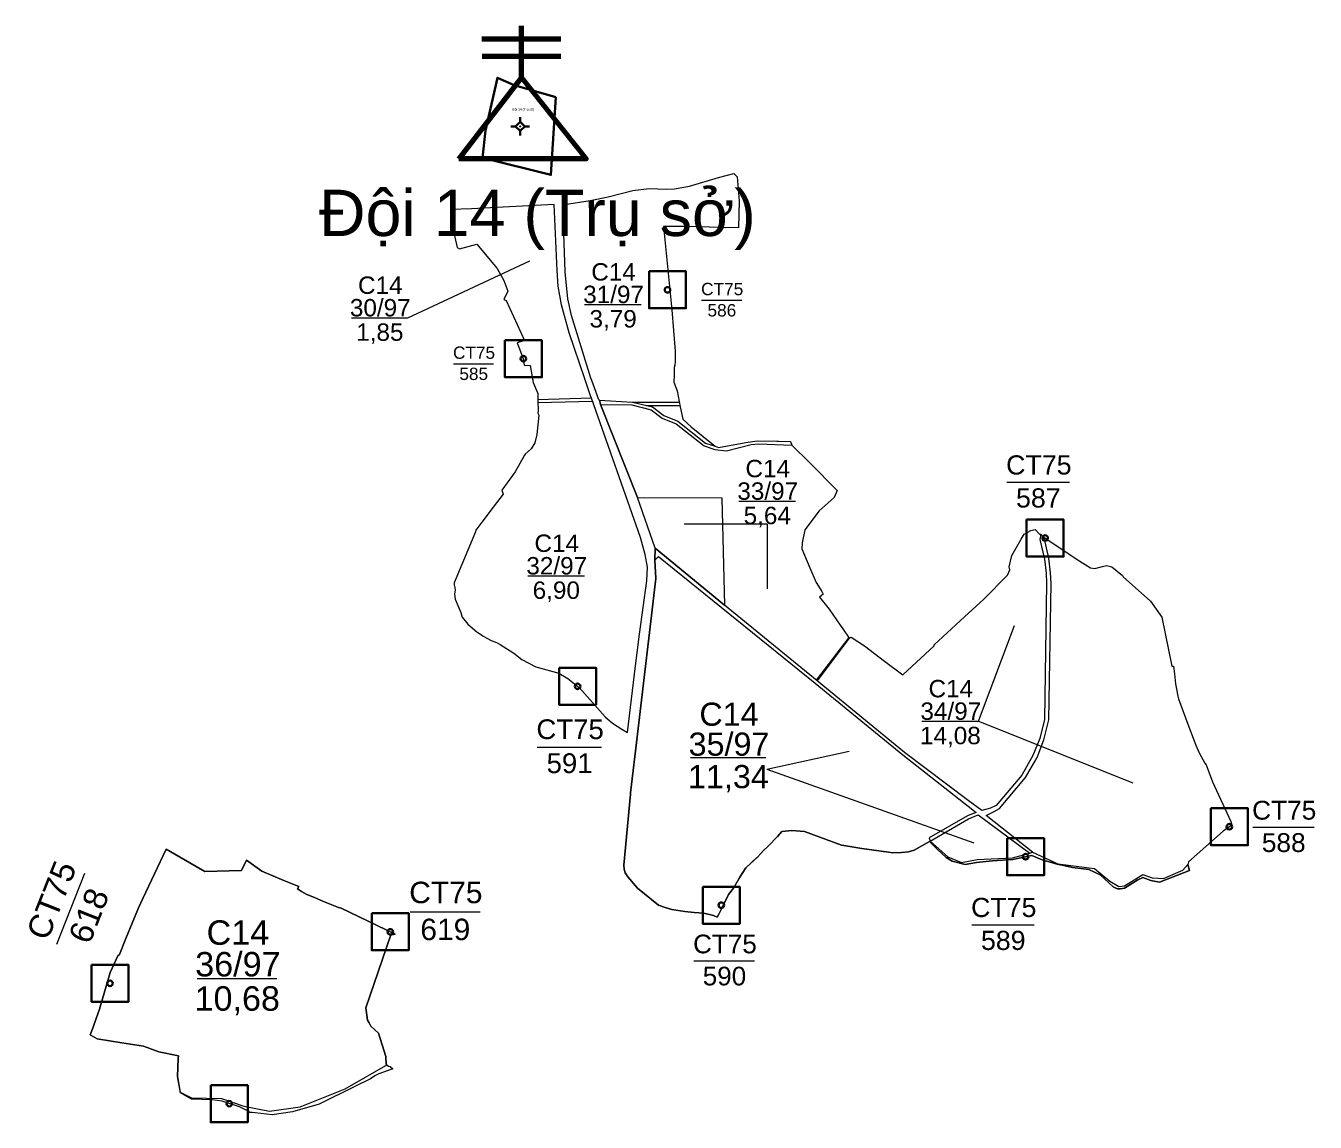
# Model space of a CAD drawing. Header units: metres. Extents: x 410727 to 414840, y 1520126 to 1525197.
# Drawn here: x 411725 to 413469, y 1523715 to 1525197 of the extents above; entities that cross this region are included whole.
import ezdxf
from ezdxf.enums import TextEntityAlignment as Align

# ---------------------------------------------------------------- set-up
doc = ezdxf.new("R2010")
doc.units = ezdxf.units.M
doc.header["$MEASUREMENT"] = 0
doc.layers.add('RanhOne', color=1, linetype='Continuous', lineweight=0)
doc.layers.add('TruSo', color=1, linetype='Continuous', lineweight=106)
doc.styles.add('Style-Arial', font='arial.ttf')

# ---------------------------------------------------------------- blocks, each defined once
blk = doc.blocks.new('*U0')
at = {"color": 0, "linetype": 'Continuous', "lineweight": -2, "ltscale": 10, "flags": 128}
blk.add_lwpolyline([(-150, 150), (150, 150), (150, -150), (-150, -150), (-150, 150)], close=True, dxfattribs=at)
at = {"color": 0, "linetype": 'Continuous', "lineweight": -2, "ltscale": 10}
blk.add_circle((-0.02828, 0.016065), 22.5, dxfattribs=at)
blk = doc.blocks.new('*U7')
at = {"layer": 'RanhOne', "color": 3, "linetype": 'Continuous', "lineweight": 13}
blk.add_line((-66.520877, -1.660429), (63.750129, -1.660429), dxfattribs=at)
at = {"layer": 'RanhOne', "color": 3, "linetype": 'Continuous', "lineweight": 13, "style": 'Style-Arial'}
blk.add_text('1,85', height=40, dxfattribs=at).set_placement((-1.025137, -54.422685), align=Align.CENTER)
at = {"layer": 'RanhOne', "color": 3, "linetype": 'Continuous', "lineweight": 13, "insert": (-0.000029, 1.089388), "char_height": 40, "attachment_point": 8, "line_spacing_factor": 0.776524, "style": 'Style-Arial'}
blk.add_mtext('C14\\P30/97', dxfattribs=at)
blk = doc.blocks.new('*U8')
at = {"layer": 'RanhOne', "color": 3, "linetype": 'Continuous', "lineweight": 13}
blk.add_line((-66.520877, -1.660429), (63.750129, -1.660429), dxfattribs=at)
at = {"layer": 'RanhOne', "color": 3, "linetype": 'Continuous', "lineweight": 13, "style": 'Style-Arial'}
blk.add_text('3,79', height=40, dxfattribs=at).set_placement((-1.025137, -54.422685), align=Align.CENTER)
at = {"layer": 'RanhOne', "color": 3, "linetype": 'Continuous', "lineweight": 13, "insert": (-0.000029, 1.089388), "char_height": 40, "attachment_point": 8, "line_spacing_factor": 0.776524, "style": 'Style-Arial'}
blk.add_mtext('C14\\P31/97', dxfattribs=at)
blk = doc.blocks.new('*U9')
at = {"layer": 'RanhOne', "color": 3, "linetype": 'Continuous', "lineweight": 13}
blk.add_line((-66.520877, -1.660429), (63.750129, -1.660429), dxfattribs=at)
at = {"layer": 'RanhOne', "color": 3, "linetype": 'Continuous', "lineweight": 13, "style": 'Style-Arial'}
blk.add_text('5,64', height=40, dxfattribs=at).set_placement((-1.025137, -54.422685), align=Align.CENTER)
at = {"layer": 'RanhOne', "color": 3, "linetype": 'Continuous', "lineweight": 13, "insert": (-0.000029, 1.089388), "char_height": 40, "attachment_point": 8, "line_spacing_factor": 0.776524, "style": 'Style-Arial'}
blk.add_mtext('C14\\P33/97', dxfattribs=at)
blk = doc.blocks.new('*U10')
at = {"layer": 'RanhOne', "color": 3, "linetype": 'Continuous', "lineweight": 13}
blk.add_line((-66.520877, -1.660429), (63.750129, -1.660429), dxfattribs=at)
at = {"layer": 'RanhOne', "color": 3, "linetype": 'Continuous', "lineweight": 13, "style": 'Style-Arial'}
blk.add_text('6,90', height=40, dxfattribs=at).set_placement((-1.025137, -54.422685), align=Align.CENTER)
at = {"layer": 'RanhOne', "color": 3, "linetype": 'Continuous', "lineweight": 13, "insert": (-0.000029, 1.089388), "char_height": 40, "attachment_point": 8, "line_spacing_factor": 0.776524, "style": 'Style-Arial'}
blk.add_mtext('C14\\P32/97', dxfattribs=at)
blk = doc.blocks.new('*U11')
at = {"layer": 'RanhOne', "color": 3, "linetype": 'Continuous', "lineweight": 13}
blk.add_line((-66.520877, -1.660429), (63.750129, -1.660429), dxfattribs=at)
at = {"layer": 'RanhOne', "color": 3, "linetype": 'Continuous', "lineweight": 13, "style": 'Style-Arial'}
blk.add_text('14,08', height=40, dxfattribs=at).set_placement((-1.025137, -54.422685), align=Align.CENTER)
at = {"layer": 'RanhOne', "color": 3, "linetype": 'Continuous', "lineweight": 13, "insert": (-0.000029, 1.089388), "char_height": 40, "attachment_point": 8, "line_spacing_factor": 0.776524, "style": 'Style-Arial'}
blk.add_mtext('C14\\P34/97', dxfattribs=at)
blk = doc.blocks.new('*U12')
at = {"layer": 'RanhOne', "color": 3, "linetype": 'Continuous', "lineweight": 13}
blk.add_line((-66.520877, -1.660429), (63.750129, -1.660429), dxfattribs=at)
at = {"layer": 'RanhOne', "color": 3, "linetype": 'Continuous', "lineweight": 13, "style": 'Style-Arial'}
blk.add_text('10,68', height=40, dxfattribs=at).set_placement((-1.025137, -54.422685), align=Align.CENTER)
at = {"layer": 'RanhOne', "color": 3, "linetype": 'Continuous', "lineweight": 13, "insert": (-0.000029, 1.089388), "char_height": 40, "attachment_point": 8, "line_spacing_factor": 0.776524, "style": 'Style-Arial'}
blk.add_mtext('C14\\P36/97', dxfattribs=at)
blk = doc.blocks.new('CENTRD')
at = {"layer": 'RanhOne', "linetype": 'Continuous', "lineweight": 30}
h = blk.add_hatch(color=5, dxfattribs=at)
edge = h.paths.add_edge_path()
edge.add_arc((0, 0), 1.5, 0, 360)
at = {"layer": 'RanhOne', "color": 5, "linetype": 'Continuous', "lineweight": 30}
for p, q in [((-6.25, 0), (-12.5, 0)), ((0, 6.25), (-6.25, 0)), ((-6.25, 0), (0, -6.25)), ((0, 12.5), (0, 6.25)), ((6.25, 0), (0, 6.25)), ((0, -6.25), (6.25, 0)), ((12.5, 0), (6.25, 0)), ((0, -6.25), (0, -12.5))]:
    blk.add_line(p, q, dxfattribs=at)
blk = doc.blocks.new('*U46')
at = {"layer": 'TruSo', "color": 1, "linetype": 'Continuous', "lineweight": 106}
for p, q in [((-1.00498, 13.016671), (-1.00498, 58.941787)), ((-36.158004, 47.398274), (33.778137, 47.398274)), ((-35.952007, 32.006922), (33.984135, 32.006922))]:
    blk.add_line(p, q, dxfattribs=at)
at = {"layer": 'TruSo', "color": 1, "linetype": 'Continuous', "lineweight": 106, "flags": 128}
blk.add_lwpolyline([(-56.477401, -58.942446), (-1.00498, 13.016671), (56.477968, -58.889332), (-56.477401, -58.942446)], close=True, dxfattribs=at)
blk = doc.blocks.new('*U45')
at = {"layer": 'TruSo', "color": 1, "linetype": 'Continuous', "lineweight": 106, "xscale": 1.5248, "yscale": 1.5248, "zscale": 1.5248}
blk.add_blockref('*U46', (-19.953073, 67.811554), dxfattribs=at)
at = {"layer": 'RanhOne', "color": 7, "linetype": 'Continuous', "lineweight": 0, "style": 'Style-Arial'}
blk.add_text('Đội 14 (Trụ sở)', height=62.5, dxfattribs=at).set_placement((0.000165, -95.186062), align=Align.MIDDLE_CENTER)
blk = doc.blocks.new('*U47')
at = {"layer": 'RanhOne', "color": 3, "linetype": 'Continuous', "lineweight": 13}
blk.add_line((-66.520877, -1.660429), (63.750129, -1.660429), dxfattribs=at)
at = {"layer": 'RanhOne', "color": 3, "linetype": 'Continuous', "lineweight": 13, "style": 'Style-Arial'}
for s, p in [('CT75', (-0.000029, 14.422722)), ('585', (-1.025137, -54.422685))]:
    blk.add_text(s, height=40, dxfattribs=at).set_placement(p, align=Align.CENTER)
blk = doc.blocks.new('*U48')
at = {"layer": 'RanhOne', "color": 3, "linetype": 'Continuous', "lineweight": 13}
blk.add_line((-66.520877, -1.660429), (63.750129, -1.660429), dxfattribs=at)
at = {"layer": 'RanhOne', "color": 3, "linetype": 'Continuous', "lineweight": 13, "style": 'Style-Arial'}
for s, p in [('CT75', (-0.000029, 14.422722)), ('586', (-1.025137, -54.422685))]:
    blk.add_text(s, height=40, dxfattribs=at).set_placement(p, align=Align.CENTER)
blk = doc.blocks.new('*U49')
at = {"layer": 'RanhOne', "color": 3, "linetype": 'Continuous', "lineweight": 13}
blk.add_line((-66.520877, -1.660429), (63.750129, -1.660429), dxfattribs=at)
at = {"layer": 'RanhOne', "color": 3, "linetype": 'Continuous', "lineweight": 13, "style": 'Style-Arial'}
for s, p in [('CT75', (-0.000029, 14.422722)), ('591', (-1.025137, -54.422685))]:
    blk.add_text(s, height=40, dxfattribs=at).set_placement(p, align=Align.CENTER)
blk = doc.blocks.new('*U50')
at = {"layer": 'RanhOne', "color": 3, "linetype": 'Continuous', "lineweight": 13}
blk.add_line((-66.520877, -1.660429), (63.750129, -1.660429), dxfattribs=at)
at = {"layer": 'RanhOne', "color": 3, "linetype": 'Continuous', "lineweight": 13, "style": 'Style-Arial'}
for s, p in [('CT75', (-0.000029, 14.422722)), ('587', (-1.025137, -54.422685))]:
    blk.add_text(s, height=40, dxfattribs=at).set_placement(p, align=Align.CENTER)
blk = doc.blocks.new('*U51')
at = {"layer": 'RanhOne', "color": 3, "linetype": 'Continuous', "lineweight": 13}
blk.add_line((-66.520877, -1.660429), (63.750129, -1.660429), dxfattribs=at)
at = {"layer": 'RanhOne', "color": 3, "linetype": 'Continuous', "lineweight": 13, "style": 'Style-Arial'}
for s, p in [('CT75', (-0.000029, 14.422722)), ('590', (-1.025137, -54.422685))]:
    blk.add_text(s, height=40, dxfattribs=at).set_placement(p, align=Align.CENTER)
blk = doc.blocks.new('*U52')
at = {"layer": 'RanhOne', "color": 3, "linetype": 'Continuous', "lineweight": 13}
blk.add_line((-66.520877, -1.660429), (63.750129, -1.660429), dxfattribs=at)
at = {"layer": 'RanhOne', "color": 3, "linetype": 'Continuous', "lineweight": 13, "style": 'Style-Arial'}
for s, p in [('CT75', (-0.000029, 14.422722)), ('589', (-1.025137, -54.422685))]:
    blk.add_text(s, height=40, dxfattribs=at).set_placement(p, align=Align.CENTER)
blk = doc.blocks.new('*U53')
at = {"layer": 'RanhOne', "color": 3, "linetype": 'Continuous', "lineweight": 13}
blk.add_line((-66.520877, -1.660429), (63.750129, -1.660429), dxfattribs=at)
at = {"layer": 'RanhOne', "color": 3, "linetype": 'Continuous', "lineweight": 13, "style": 'Style-Arial'}
for s, p in [('CT75', (-0.000029, 14.422722)), ('588', (-1.025137, -54.422685))]:
    blk.add_text(s, height=40, dxfattribs=at).set_placement(p, align=Align.CENTER)
blk = doc.blocks.new('*U54')
at = {"layer": 'RanhOne', "color": 3, "linetype": 'Continuous', "lineweight": 13}
blk.add_line((-66.520877, -1.660429), (63.750129, -1.660429), dxfattribs=at)
at = {"layer": 'RanhOne', "color": 3, "linetype": 'Continuous', "lineweight": 13, "style": 'Style-Arial'}
blk.add_text('11,34', height=40, dxfattribs=at).set_placement((-1.025137, -54.422685), align=Align.CENTER)
at = {"layer": 'RanhOne', "color": 3, "linetype": 'Continuous', "lineweight": 13, "insert": (-0.000029, 1.089388), "char_height": 40, "attachment_point": 8, "line_spacing_factor": 0.776524, "style": 'Style-Arial'}
blk.add_mtext('C14\\P35/97', dxfattribs=at)
blk = doc.blocks.new('*U55')
at = {"layer": 'RanhOne', "color": 3, "linetype": 'Continuous', "lineweight": 13}
blk.add_line((-66.520877, -1.660429), (63.750129, -1.660429), dxfattribs=at)
at = {"layer": 'RanhOne', "color": 3, "linetype": 'Continuous', "lineweight": 13, "style": 'Style-Arial'}
for s, p in [('CT75', (-0.000029, 14.422722)), ('619', (-1.025137, -54.422685))]:
    blk.add_text(s, height=40, dxfattribs=at).set_placement(p, align=Align.CENTER)
blk = doc.blocks.new('*U57')
at = {"layer": 'RanhOne', "color": 3, "linetype": 'Continuous', "lineweight": 13}
blk.add_line((-66.520877, -1.660429), (63.750129, -1.660429), dxfattribs=at)
at = {"layer": 'RanhOne', "color": 3, "linetype": 'Continuous', "lineweight": 13, "style": 'Style-Arial'}
for s, p in [('CT75', (-0.000029, 14.422722)), ('618', (-1.025137, -54.422685))]:
    blk.add_text(s, height=40, dxfattribs=at).set_placement(p, align=Align.CENTER)

msp = doc.modelspace()

# ---------------------------------------------------------------- linework, layer by layer
at = {"layer": 'RanhOne', "color": 7, "linetype": 'Continuous', "lineweight": 0}
for p, q in [((412242.23385, 1524801.894549), (412407.228329, 1524879.173152)), ((412490.4743, 1524693.3348), (412417.755, 1524691.24)), ((412491.902963, 1524688.726804), (412417.866644, 1524686.952717)), ((412546.0032, 1524688.0415), (412609.034385, 1524688.0415)), ((412564.19044, 1524683.388037), (412609.931264, 1524683.388037)), ((412728.155949, 1524523.024878), (412615.704919, 1524523.024878)), ((412728.155949, 1524523.024878), (412728.155949, 1524435.643803)), ((413013.887581, 1524256.597874), (413062.536708, 1524385.843998)), ((412838.500273, 1524369.980077), (412794.144843, 1524312.173456)), ((412839.12, 1524369.07), (412795.4815, 1524311.1938)), ((413013.887581, 1524256.597874), (413222.696296, 1524173.185371)), ((412727.412866, 1524192.028541), (412839.120814, 1524216.255473)), ((412727.412866, 1524192.028541), (413007.355674, 1524092.428931))]:
    msp.add_line(p, q, dxfattribs=at)
at = {"layer": 'RanhOne', "color": 3, "linetype": 'Continuous', "lineweight": 0}
for p, q in [((412501.227, 1524690.489), (412502.416, 1524684.762)), ((412502.416, 1524684.762), (412552.418, 1524559.214)), ((413098.32, 1524509.69), (413102.49, 1524504.93)), ((412576.613, 1524490.432), (412576.096, 1524474.33)), ((412576.613, 1524490.432), (412670.515, 1524413.616)), ((412947.56, 1524094.32), (412948.636, 1524094.626)), ((412714.16, 1524072.55), (412715.27, 1524073.59)), ((413083.056, 1524078.44), (413087.005, 1524079.461))]:
    msp.add_line(p, q, dxfattribs=at)
at = {"layer": 'RanhOne', "color": 5, "linetype": 'Continuous', "lineweight": 30, "flags": 128}
msp.add_lwpolyline([(412442.06, 1525100.29), (412385.69, 1525116.61), (412363.17, 1525126.36), (412347.02, 1525055.02), (412342.86, 1525018.2), (412435.5, 1524995.18), (412442.06, 1525100.29)], dxfattribs=at)
at = {"layer": 'RanhOne', "color": 3, "linetype": 'Continuous', "lineweight": 0, "flags": 128}
for points in [[(412501.227, 1524690.489), (412499.99, 1524692.033), (412498.0628, 1524697.2258), (412490.708, 1524717.043), (412489.6372, 1524720.4761), (412463.252, 1524805.067), (412458.56, 1524827.596), (412454.775, 1524864.02), (412451.4256, 1524954.6177), (412453.79, 1524955), (412488.42, 1524960.6), (412513.09, 1524965.67), (412546.4, 1524973.92), (412568.57, 1524976.61), (412592.04, 1524975.88), (412602.76, 1524976.16), (412623.12, 1524979.83), (412662.23, 1524991.53), (412683.12, 1524996.93), (412687.21, 1524992.65), (412690.25, 1524960.24), (412689.17, 1524923.6), (412666.05, 1524924.2), (412617.412, 1524925.182), (412587.94, 1524925.241), (412599.25, 1524812.7), (412603.7, 1524756.83), (412603.51, 1524743.7), (412603.3796, 1524742.3594), (412602.95, 1524737.943), (412602.1227, 1524734.63), (412602.32, 1524724.69), (412601.81, 1524714.85), (412606.22, 1524703.15), (412610.33, 1524681.58), (412613.99, 1524664.89), (412625.08, 1524654.44), (412657.9, 1524628.65)], [(412566.068, 1524465.068), (412563.182, 1524482.179), (412556.695, 1524505.143), (412490.4743, 1524693.3348), (412489.2871, 1524696.7087), (412481.6798, 1524718.3278), (412481.5745, 1524718.6269), (412481.325, 1524719.336), (412460.387, 1524781.534), (412449.987, 1524819.72), (412445.484, 1524844.786), (412443.928, 1524865.752), (412439.9639, 1524955.2825), (412328.21, 1524949.47), (412299.8424, 1524948.4891), (412303.098, 1524924.632), (412303.451, 1524920.767), (412308.629, 1524897.031), (412311.789, 1524895.037), (412335.421, 1524901.542), (412362.855, 1524868.578), (412371.979, 1524852.555), (412377.35, 1524837.859), (412372.039, 1524826.599), (412375.14, 1524825.581), (412399.713, 1524771.321), (412389.9718, 1524768.3507), (412398.12, 1524746.85), (412399.2937, 1524738.0082), (412407.429, 1524737.552), (412411.354, 1524714.326), (412417.885, 1524699.658), (412417.755, 1524691.24), (412418.1, 1524675.05), (412417.98, 1524674.12), (412417.86, 1524673.24), (412419.33, 1524670.57), (412416.31, 1524644.16), (412413.81, 1524633.13), (412408.75, 1524624.65), (412400.85, 1524617.88), (412399.64, 1524616.17), (412387.09, 1524593.85), (412369.05, 1524568.97), (412370.83, 1524563.5), (412357.62, 1524546.06), (412342.04, 1524525.88), (412334.15, 1524514.81), (412333.37, 1524512.84), (412304.6, 1524443.72), (412304.84, 1524440.64), (412305.06, 1524439.81), (412305.96, 1524434.38), (412305.04, 1524428.29), (412306.06, 1524421.74), (412313.76, 1524403.48), (412315.37, 1524397.15), (412323.3, 1524387.98), (412335.39, 1524377.57), (412336.63, 1524376.53), (412340.45, 1524374.42), (412343.73, 1524371.83), (412354.55, 1524365.95), (412362.13, 1524363.26), (412366.67, 1524360.45), (412385.28, 1524348.51), (412396.12, 1524339.98), (412415.04, 1524330.21), (412416.89, 1524329.73), (412446.24, 1524321.65), (412458.46, 1524314.6), (412474.3, 1524301.89), (412509, 1524262.79), (412518.78, 1524254.19), (412531.59, 1524245.75), (412539.16, 1524241.28), (412550.12, 1524331.66), (412555.46, 1524374.41), (412565.456, 1524446.22), (412566.068, 1524465.068)], [(412501.227, 1524690.489), (412546.0032, 1524688.0415), (412572.8106, 1524681.4701), (412588.1713, 1524669.8425), (412606.9711, 1524662.3042), (412644.716, 1524632.406), (412657.9, 1524628.65)], [(412502.416, 1524684.762), (412545.0508, 1524684.1565), (412571.0554, 1524677.7819), (412586.1847, 1524666.3295), (412604.9429, 1524658.8078), (412642.796, 1524628.824), (412657.383, 1524624.0842), (412672.9344, 1524622.3858), (412706.4771, 1524630.8459), (412716.955, 1524631.6892), (412761.45, 1524629.89)], [(412657.9, 1524628.65), (412662.31, 1524626.67), (412699, 1524633.29), (412714.27, 1524635.68), (412740.92, 1524635.29), (412743.34, 1524635.05), (412759.45, 1524634.93), (412761.45, 1524629.89)], [(412761.45, 1524629.89), (412785.849, 1524605.861), (412822.701, 1524568.68), (412818.7135, 1524558.8907), (412798.44, 1524541.02), (412779.07, 1524515.54), (412775.22, 1524497.93), (412775.03, 1524489.91), (412785.78, 1524464.01), (412794.11, 1524444.34), (412801.97, 1524432.08), (412803.93, 1524428.23), (412798.89, 1524424.48), (412811.92, 1524408.15), (412826.9, 1524386.63), (412830.49, 1524381.47), (412839.12, 1524369.07), (412841.45, 1524370.5), (412859.57, 1524358.47), (412886.59, 1524337.8), (412911.67, 1524319.41), (412954.087, 1524358.601), (412953.886, 1524360.132), (412995.03, 1524397.68), (413020.89, 1524421.81), (413052.93, 1524454.03), (413056.42, 1524461.44), (413055.48, 1524465.19), (413059.06, 1524480.68), (413071.57, 1524502.7), (413075.74, 1524509.35), (413084.46, 1524514.52), (413090.28, 1524516), (413096.19, 1524509.56), (413098.32, 1524509.69)], [(412576.613, 1524490.432), (412552.418, 1524559.214), (412666.874, 1524558.616), (412670.515, 1524413.616)], [(413098.32, 1524509.69), (413096.8085, 1524502.2983), (413103.1416, 1524475.9305), (413105.4331, 1524457.0127), (413105.8902, 1524443.4506), (413103.0517, 1524259.1842), (413096.632, 1524233.4469), (413087.5315, 1524210.3978), (413072.6323, 1524183.9783), (413037.8523, 1524142.6363), (413030.209, 1524139.176), (413018.204, 1524135.879), (413000, 1524149.5884), (412913.8312, 1524214.4819), (412795.4815, 1524311.1938), (412670.515, 1524413.616)], [(413087.005, 1524079.461), (413024.201, 1524129.38), (413034.998, 1524134.785), (413042.4437, 1524138.7737), (413077.5837, 1524180.5437), (413092.9605, 1524207.8102), (413102.358, 1524231.6111), (413109.0403, 1524258.4018), (413111.8918, 1524443.5054), (413111.4209, 1524457.4753), (413109.0564, 1524476.9955), (413102.49, 1524504.93)], [(413102.49, 1524504.93), (413151, 1524473.17), (413165.18, 1524464.04), (413171.06, 1524463), (413181.44, 1524465.95), (413186.9, 1524466.96), (413194.24, 1524465.46), (413208.5, 1524453.87), (413209.32, 1524452.02), (413246.528, 1524419.163), (413261.626, 1524397.485), (413275.478, 1524331.01), (413277.57, 1524331.23), (413279.11, 1524320.96), (413280.49, 1524307.36), (413283.65, 1524290.73), (413284.5, 1524286.89), (413296.9, 1524252.72), (413307.61, 1524224.43), (413312.31, 1524213.77), (413320.05, 1524200.1), (413321.89, 1524197.82), (413330.1, 1524174.58), (413355.26, 1524121.27), (413356.49, 1524116.49), (413353.8, 1524114.29), (413344.627, 1524108.232), (413297.63, 1524066.769), (413297.115, 1524062.88)], [(412576.096, 1524474.33), (412577.587, 1524449.44), (412569.76, 1524384.27), (412560.54, 1524308.29), (412552.5068, 1524239.0868), (412543.31, 1524159.86), (412543.34, 1524157.91), (412534.27, 1524062.17), (412534.75, 1524056.81), (412536.06, 1524051.96), (412539.47, 1524046.34), (412552.51, 1524031.23), (412581.15, 1524007.87), (412589.92, 1524004.83), (412599.03, 1524002.4), (412616.87, 1523999.34), (412629.37, 1523998.14), (412642.56, 1523997.07), (412655.47, 1523993.99), (412660.32, 1523991.79)], [(412576.096, 1524474.33), (412581.061, 1524479.341), (412792.9605, 1524308.0882), (412911.3448, 1524211.3481), (413000, 1524141.894), (413010.864, 1524133.383), (413000, 1524129.2732), (412999.04, 1524128.91), (412946.909, 1524098.905), (412948.636, 1524094.626)], [(412948.636, 1524094.626), (413000.484, 1524124.946), (413013.172, 1524130.158), (413083.056, 1524078.44)], [(412715.27, 1524073.59), (412723.04, 1524082), (412729.18, 1524087.65), (412741.94, 1524100.88), (412748.03, 1524107.6), (412761.32, 1524108.87)], [(412761.32, 1524108.87), (412778.526, 1524107.487), (412828.74, 1524088.97), (412831.54, 1524088.55), (412856.13, 1524084.58), (412891.91, 1524079.82), (412897.89, 1524078.89), (412909.56, 1524079.06), (412919, 1524080.27), (412926.83, 1524082.54), (412947.56, 1524094.32)], [(412947.56, 1524094.32), (412957.86, 1524083.63), (412970.02, 1524072.43), (412978.36, 1524067.43), (412995.98, 1524062.92), (413011.1903, 1524065.5981), (413015.12, 1524066.29), (413032.89, 1524068.02), (413060.38, 1524069.76), (413085.97, 1524075.3), (413100.11, 1524069.46), (413113.73, 1524065.14), (413117, 1524064.4), (413118.5609, 1524064.0482), (413124.1608, 1524062.7863), (413125.7772, 1524062.4221), (413130.903, 1524061.267), (413141.09, 1524058.97), (413163.21, 1524056.42), (413178.45, 1524049.01), (413196.05, 1524032.96), (413198.69, 1524031.25), (413201.83, 1524030), (413205.98, 1524029.9), (413211.28, 1524030.98), (413229.38, 1524042.2), (413235.91, 1524045.51), (413247.09, 1524041.34), (413258.8, 1524039.1), (413299.01, 1524054.78), (413297.115, 1524062.88)], [(412948.636, 1524094.626), (412972.526, 1524073.362), (412991.029, 1524065.917), (413012.048, 1524069.666), (413059.924, 1524072.156), (413083.056, 1524078.44)], [(412214.0299, 1523791.8714), (412212.65, 1523792.79), (412212.41, 1523803.39), (412202.45, 1523835.18), (412191.773, 1523844.325), (412189.567, 1523848.861), (412187.309, 1523852.462), (412185.097, 1523869.095), (412219.02, 1523967.75), (412220.51, 1523967.73), (412224.89, 1523968.96), (412151.8, 1524003.81), (412148.28, 1524004.94), (412127.76, 1524012.83), (412115.99, 1524018.51), (412105.2, 1524022.64), (412097.99, 1524026.48), (412092.69, 1524030.06), (412094.79, 1524033.46), (412074.5, 1524041.43), (412044.54, 1524054.12), (412023.64, 1524068.66), (412017.26, 1524054.79), (411967.44, 1524053.45), (411914.96, 1524083.64), (411883.62, 1524016.97), (411877.76, 1524004.5), (411860.46, 1523963.13), (411851.96, 1523941.44), (411849.92, 1523939.74), (411839.25, 1523917.03), (411824.9, 1523867.61), (411820.53, 1523854.8), (411816.46, 1523843.32), (411812.176, 1523832.713), (411821.873, 1523827.418), (411855.09, 1523822.18), (411884.38, 1523817.27), (411905.2438, 1523810.0105), (411931.9911, 1523804.4258), (411931.6, 1523800.84), (411930.53, 1523776.46), (411934.3146, 1523755.4449)], [(412660.32, 1523991.79), (412662.7, 1523996.05), (412668.55, 1524007.58), (412675.9, 1524022.33), (412682.61, 1524031.15), (412691.14, 1524045.8), (412699.11, 1524058.33), (412714.16, 1524072.55)], [(413087.005, 1524079.461), (413121.059, 1524063.7706), (413170.76, 1524057.425), (413191.531, 1524040.531), (413203.515, 1524033.474), (413211.241, 1524034.075), (413236.077, 1524049.503), (413248.791, 1524044.819), (413264.133, 1524043.937), (413290.403, 1524055.331), (413297.115, 1524062.88)], [(412214.0299, 1523791.8714), (412215.97, 1523790.58), (412218.32, 1523789.86), (412221.93, 1523786.67), (412202.64, 1523780.28), (412197.33, 1523777.14), (412191.72, 1523773.32), (412170.45, 1523762.89), (412122.3, 1523739.27), (412086.1, 1523728.74), (412058.49, 1523724.69), (412035.43, 1523727.55), (412031.67, 1523727.86), (412028.53, 1523727.58), (412027.78, 1523727.35), (412026.46, 1523731.09), (412023.22, 1523730.77), (412014.3, 1523735.53), (411990.69, 1523743.04), (411977.326, 1523744.726), (411949.4413, 1523745.818), (411934.5432, 1523754.1752), (411934.3146, 1523755.4449)], [(411934.3146, 1523755.4449), (411949.587, 1523747.555), (411990.087, 1523746.784), (412020.365, 1523736.237), (412054.781, 1523729.579), (412096.548, 1523735.48), (412157.252, 1523759.765), (412212.398, 1523791.321), (412214.0299, 1523791.8714)]]:
    msp.add_lwpolyline(points, dxfattribs=at)
at = {"layer": 'RanhOne', "color": 3, "linetype": 'Continuous', "lineweight": 13, "flags": 128}
for points in [[(412498.0628, 1524697.2258), (412490.708, 1524717.043), (412489.6372, 1524720.4761), (412463.252, 1524805.067), (412458.56, 1524827.596), (412454.775, 1524864.02), (412451.4256, 1524954.6177), (412453.79, 1524955), (412488.42, 1524960.6), (412513.09, 1524965.67), (412546.4, 1524973.92), (412568.57, 1524976.61), (412592.04, 1524975.88), (412602.76, 1524976.16), (412623.12, 1524979.83), (412662.23, 1524991.53), (412683.12, 1524996.93), (412687.21, 1524992.65), (412690.25, 1524960.24), (412689.17, 1524923.6), (412666.05, 1524924.2), (412617.412, 1524925.182), (412587.94, 1524925.241), (412599.25, 1524812.7), (412603.7, 1524756.83), (412603.51, 1524743.7), (412603.3796, 1524742.3594), (412602.95, 1524737.943), (412602.1227, 1524734.63)], [(412490.4743, 1524693.3348), (412489.2871, 1524696.7087), (412481.6798, 1524718.3278), (412481.5745, 1524718.6269), (412481.325, 1524719.336), (412460.387, 1524781.534), (412449.987, 1524819.72), (412445.484, 1524844.786), (412443.928, 1524865.752), (412439.9639, 1524955.2825), (412328.21, 1524949.47), (412299.8424, 1524948.4891), (412303.098, 1524924.632), (412303.451, 1524920.767), (412308.629, 1524897.031), (412311.789, 1524895.037), (412335.421, 1524901.542), (412362.855, 1524868.578), (412371.979, 1524852.555), (412377.35, 1524837.859), (412372.039, 1524826.599), (412375.14, 1524825.581), (412399.713, 1524771.321), (412389.9718, 1524768.3507), (412398.12, 1524746.85), (412399.2937, 1524738.0082), (412407.429, 1524737.552), (412411.354, 1524714.326), (412417.885, 1524699.658), (412417.755, 1524691.24), (412418.1, 1524675.05), (412417.98, 1524674.12), (412417.86, 1524673.24)], [(412602.1227, 1524734.63), (412602.32, 1524724.69), (412601.81, 1524714.85), (412606.22, 1524703.15), (412610.33, 1524681.58), (412613.99, 1524664.89), (412625.08, 1524654.44), (412657.9, 1524628.65), (412662.31, 1524626.67), (412699, 1524633.29), (412714.27, 1524635.68), (412740.92, 1524635.29), (412743.34, 1524635.05), (412759.45, 1524634.93), (412761.45, 1524629.89), (412785.849, 1524605.861), (412822.701, 1524568.68), (412818.7135, 1524558.8907), (412798.44, 1524541.02), (412779.07, 1524515.54), (412775.22, 1524497.93), (412775.03, 1524489.91), (412785.78, 1524464.01), (412794.11, 1524444.34), (412801.97, 1524432.08), (412803.93, 1524428.23), (412798.89, 1524424.48), (412811.92, 1524408.15), (412826.9, 1524386.63), (412830.49, 1524381.47), (412839.12, 1524369.07), (412841.45, 1524370.5), (412859.57, 1524358.47), (412886.59, 1524337.8), (412911.67, 1524319.41), (412954.087, 1524358.601), (412953.886, 1524360.132), (412995.03, 1524397.68), (413020.89, 1524421.81), (413052.93, 1524454.03), (413056.42, 1524461.44), (413055.48, 1524465.19), (413059.06, 1524480.68), (413071.57, 1524502.7), (413075.74, 1524509.35), (413084.46, 1524514.52), (413090.28, 1524516), (413096.19, 1524509.56), (413098.32, 1524509.69), (413102.49, 1524504.93), (413151, 1524473.17), (413165.18, 1524464.04), (413171.06, 1524463), (413181.44, 1524465.95), (413186.9, 1524466.96), (413194.24, 1524465.46), (413208.5, 1524453.87), (413209.32, 1524452.02), (413246.528, 1524419.163), (413261.626, 1524397.485), (413275.478, 1524331.01), (413277.57, 1524331.23), (413279.11, 1524320.96), (413280.49, 1524307.36), (413283.65, 1524290.73), (413284.5, 1524286.89), (413296.9, 1524252.72), (413307.61, 1524224.43), (413312.31, 1524213.77), (413320.05, 1524200.1), (413321.89, 1524197.82), (413330.1, 1524174.58), (413355.26, 1524121.27), (413356.49, 1524116.49)], [(412566.068, 1524465.068), (412563.182, 1524482.179), (412556.695, 1524505.143), (412490.4743, 1524693.3348)], [(413356.49, 1524116.49), (413353.8, 1524114.29), (413344.627, 1524108.232), (413297.63, 1524066.769), (413297.115, 1524062.88), (413299.01, 1524054.78), (413258.8, 1524039.1), (413247.09, 1524041.34), (413235.91, 1524045.51), (413229.38, 1524042.2), (413211.28, 1524030.98), (413205.98, 1524029.9), (413201.83, 1524030), (413198.69, 1524031.25), (413196.05, 1524032.96), (413178.45, 1524049.01), (413163.21, 1524056.42), (413141.09, 1524058.97), (413130.903, 1524061.267), (413117, 1524064.4), (413113.73, 1524065.14), (413100.11, 1524069.46), (413085.97, 1524075.3), (413060.38, 1524069.76), (413032.89, 1524068.02), (413015.12, 1524066.29), (413011.1903, 1524065.5981), (412995.98, 1524062.92), (412978.36, 1524067.43), (412970.02, 1524072.43), (412957.86, 1524083.63), (412947.56, 1524094.32), (412926.83, 1524082.54), (412919, 1524080.27), (412909.56, 1524079.06), (412897.89, 1524078.89), (412891.91, 1524079.82), (412856.13, 1524084.58), (412831.54, 1524088.55), (412828.74, 1524088.97), (412778.526, 1524107.487), (412761.32, 1524108.87), (412748.03, 1524107.6), (412741.94, 1524100.88), (412729.18, 1524087.65), (412723.04, 1524082), (412715.27, 1524073.59), (412699.11, 1524058.33), (412691.14, 1524045.8), (412682.61, 1524031.15), (412675.9, 1524022.33), (412668.55, 1524007.58), (412662.7, 1523996.05), (412660.32, 1523991.79), (412659.5627, 1523992.1335), (412655.47, 1523993.99), (412642.56, 1523997.07), (412629.37, 1523998.14), (412616.87, 1523999.34), (412599.03, 1524002.4), (412589.92, 1524004.83), (412581.15, 1524007.87), (412552.51, 1524031.23), (412539.47, 1524046.34), (412536.06, 1524051.96), (412534.75, 1524056.81), (412534.27, 1524062.17), (412543.34, 1524157.91), (412543.31, 1524159.86), (412552.5068, 1524239.0868), (412560.54, 1524308.29), (412569.76, 1524384.27), (412577.587, 1524449.44), (412576.096, 1524474.33), (412576.613, 1524490.432), (412552.418, 1524559.214), (412502.416, 1524684.762), (412501.227, 1524690.489), (412499.99, 1524692.033), (412498.0628, 1524697.2258)], [(412417.86, 1524673.24), (412419.33, 1524670.57), (412416.31, 1524644.16), (412413.81, 1524633.13), (412408.75, 1524624.65), (412400.85, 1524617.88), (412399.64, 1524616.17), (412387.09, 1524593.85), (412369.05, 1524568.97), (412370.83, 1524563.5), (412357.62, 1524546.06), (412342.04, 1524525.88), (412334.15, 1524514.81), (412333.37, 1524512.84), (412304.6, 1524443.72), (412304.84, 1524440.64), (412305.06, 1524439.81), (412305.96, 1524434.38), (412305.04, 1524428.29), (412306.06, 1524421.74), (412313.76, 1524403.48), (412315.37, 1524397.15), (412323.3, 1524387.98), (412335.39, 1524377.57), (412336.63, 1524376.53), (412340.45, 1524374.42), (412343.73, 1524371.83), (412354.55, 1524365.95), (412362.13, 1524363.26), (412366.67, 1524360.45), (412385.28, 1524348.51), (412396.12, 1524339.98), (412415.04, 1524330.21), (412416.89, 1524329.73), (412446.24, 1524321.65), (412458.46, 1524314.6), (412474.3, 1524301.89), (412509, 1524262.79), (412518.78, 1524254.19), (412531.59, 1524245.75), (412539.16, 1524241.28), (412550.12, 1524331.66), (412555.46, 1524374.41), (412565.456, 1524446.22), (412566.068, 1524465.068)], [(412670.515, 1524413.616), (412576.613, 1524490.432), (412552.418, 1524559.214), (412666.874, 1524558.616), (412670.515, 1524413.616)], [(412224.89, 1523968.96), (412220.51, 1523967.73), (412219.02, 1523967.75), (412185.097, 1523869.095), (412187.309, 1523852.462), (412189.567, 1523848.861), (412191.773, 1523844.325), (412202.45, 1523835.18), (412212.41, 1523803.39), (412212.65, 1523792.79), (412215.97, 1523790.58), (412218.32, 1523789.86), (412221.93, 1523786.67), (412202.64, 1523780.28), (412197.33, 1523777.14), (412191.72, 1523773.32), (412170.45, 1523762.89), (412122.3, 1523739.27), (412086.1, 1523728.74), (412058.49, 1523724.69), (412035.43, 1523727.55), (412031.67, 1523727.86), (412028.53, 1523727.58), (412027.78, 1523727.35), (412026.46, 1523731.09), (412023.22, 1523730.77), (412014.3, 1523735.53), (411990.69, 1523743.04), (411977.326, 1523744.726), (411949.4413, 1523745.818), (411934.5432, 1523754.1752), (411930.53, 1523776.46), (411931.6, 1523800.84), (411931.9911, 1523804.4258), (411905.2438, 1523810.0105), (411884.38, 1523817.27), (411855.09, 1523822.18), (411821.873, 1523827.418), (411812.176, 1523832.713), (411816.46, 1523843.32), (411820.53, 1523854.8), (411824.9, 1523867.61), (411839.25, 1523917.03), (411849.92, 1523939.74), (411851.96, 1523941.44), (411860.46, 1523963.13), (411877.76, 1524004.5), (411883.62, 1524016.97), (411914.96, 1524083.64), (411967.44, 1524053.45), (412017.26, 1524054.79), (412023.64, 1524068.66), (412044.54, 1524054.12), (412074.5, 1524041.43), (412094.79, 1524033.46), (412092.69, 1524030.06), (412097.99, 1524026.48), (412105.2, 1524022.64), (412115.99, 1524018.51), (412127.76, 1524012.83), (412148.28, 1524004.94), (412151.8, 1524003.81), (412224.89, 1523968.96)]]:
    msp.add_lwpolyline(points, dxfattribs=at)

# ---------------------------------------------------------------- block references
at = {"layer": 'RanhOne', "color": 5, "linetype": 'Continuous', "lineweight": 30}
msp.add_blockref('CENTRD', (412393.96, 1525060.77), dxfattribs=at)
at = {"layer": 'RanhOne', "color": 3, "linetype": 'Continuous', "lineweight": 13}
for name, p, xscale, yscale, zscale in [('*U8', (412520.282172, 1524820.892328), 0.588032, 0.588032, 0.588032), ('*U7', (412204.746746, 1524802.870934), 0.588032, 0.588032, 0.588032), ('*U48', (412667.169944, 1524826.506506), 0.41774, 0.41774, 0.41774), ('*U47', (412331.547592, 1524740.538907), 0.416027, 0.416027, 0.416027), ('*U9', (412728.758762, 1524555.027148), 0.588032, 0.588032, 0.588032), ('*U50', (413095.442857, 1524580.79034), 0.647935, 0.647935, 0.647935), ('*U10', (412443.432439, 1524454.081597), 0.588032, 0.588032, 0.588032), ('*U11', (412976.400477, 1524257.574259), 0.588032, 0.588032, 0.588032), ('*U54', (412676.413827, 1524208.753711), 0.782041, 0.782041, 0.782041), ('*U49', (412461.46869, 1524222.87621), 0.666989, 0.666989, 0.666989), ('*U53', (413427.306222, 1524114.490926), 0.63553, 0.63553, 0.63553), ('*U55', (412293.441945, 1524000.24334), 0.725511, 0.725511, 0.725511), ('*U52', (413047.986563, 1523982.702411), 0.647044, 0.647044, 0.647044), ('*U12', (412012.151936, 1523910.364084), 0.82597, 0.82597, 0.82597), ('*U51', (412670.906621, 1523933.898687), 0.630498, 0.630498, 0.630498)]:
    msp.add_blockref(name, p, dxfattribs=dict(at, xscale=xscale, yscale=yscale, zscale=zscale))
at = {"layer": 'RanhOne', "color": 3, "linetype": 'Continuous', "lineweight": 30, "ltscale": 1.666667, "xscale": 0.166667, "yscale": 0.166667, "zscale": 0.166667}
for p in [(412593.219, 1524839.802), (412398.308, 1524746.722), (413103.976, 1524504.277), (412471.602, 1524303.877), (413353.176, 1524114.029), (413077.516, 1524073.506), (412665.959, 1524007.97), (412218.272, 1523972.029), (411839.188, 1523902.432), (412000.548, 1523739.689)]:
    msp.add_blockref('*U0', p, dxfattribs=at)
at = {"layer": 'RanhOne', "color": 3, "linetype": 'Continuous', "lineweight": 13, "xscale": 0.793861, "yscale": 0.793861, "zscale": 0.793861, "rotation": 68.428497}
msp.add_blockref('*U57', (411785.337844, 1524004.749459), dxfattribs=at)
at = {"layer": 'TruSo', "color": 1, "linetype": 'Continuous', "lineweight": 106}
msp.add_blockref('*U45', (412417.188129, 1525038.98437), dxfattribs=at)

# ---------------------------------------------------------------- texts
at = {"layer": 'RanhOne', "color": 7, "linetype": 'Continuous', "lineweight": 13, "style": 'Style-Arial'}
msp.add_text('Đội 14 (Trụ sở)', height=3.125, dxfattribs=at).set_placement((412383.375366, 1525082.06865))

doc.saveas('drawing.dxf')
